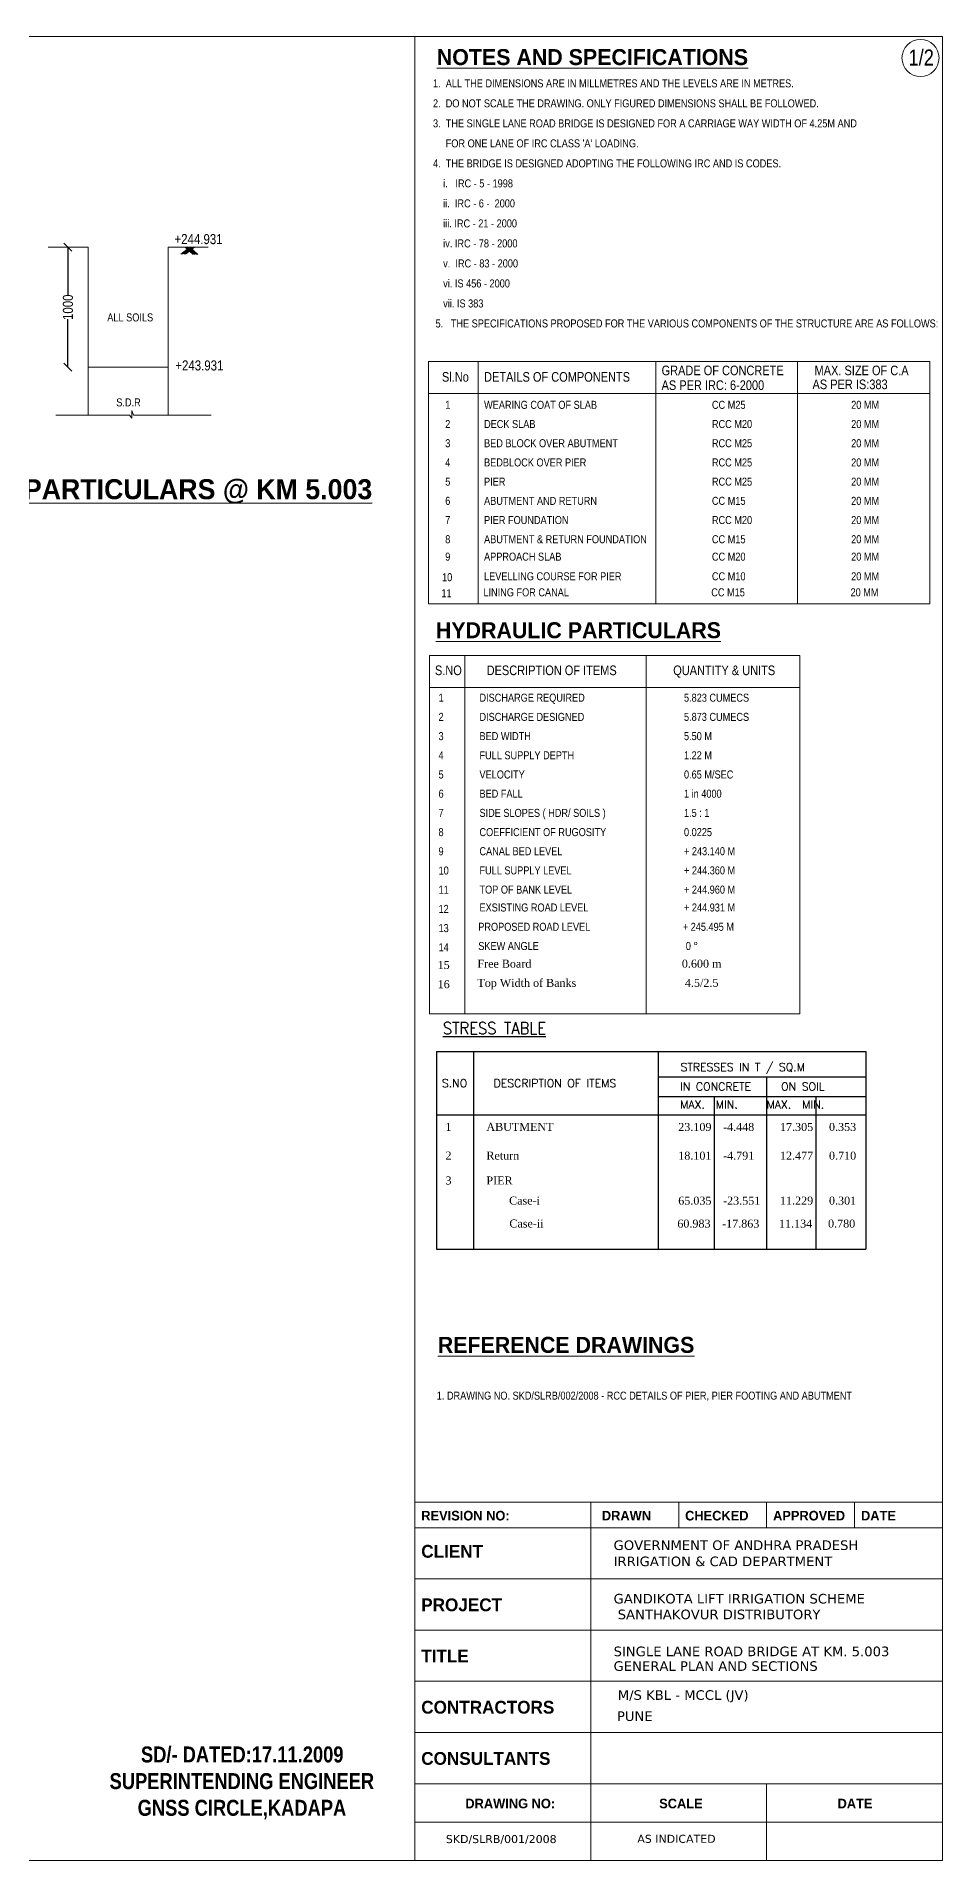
# Model space of a CAD drawing. Header units: millimetres. Extents: x 450689 to 511996, y -36902 to 8694.
# Drawn here: x 489331 to 511996, y -36902 to 8694 of the extents above; entities that cross this region are included whole.
import ezdxf
from ezdxf.enums import TextEntityAlignment as Align

# ---------------------------------------------------------------- set-up
doc = ezdxf.new("R2010")
doc.units = ezdxf.units.MM
doc.header["$LTSCALE"] = 300
doc.header["$MEASUREMENT"] = 0
doc.layers.add('DWG TEXT', color=3, linetype='Continuous', lineweight=25)
doc.layers.add('MAIN', color=7, linetype='Continuous')
doc.layers.add('NOTES', color=7, linetype='Continuous')
doc.styles.add('ARIAL', font='times.ttf')
doc.styles.add('ARIAL NARROW', font='ARIALN.TTF', dxfattribs={"height": 250})
doc.styles.add('CITYBLUEPR', font='cityb___.ttf')
doc.styles.add('ROMANS', font='romans')
doc.styles.add('ROMANT', font='romant')
doc.styles.add('VERDANA', font='verdana.ttf')
doc.dimstyles.get("Standard").update_dxf_attribs({"dimtxt": 200, "dimasz": 200, "dimexe": 0.18, "dimexo": 0.0625, "dimgap": 0.09, "dimtad": 0, "dimdec": 0, "dimzin": 0, "dimdsep": 46, "dimtxsty": 'ARIAL NARROW', "dimcen": 0.0851, "dimdle": 0.1, "dimse1": 1, "dimse2": 1, "dimadec": 0, "dimazin": 0, "dimtfac": 1, "dimtdec": 0, "dimtofl": 0, "dimtmove": 0, "dimatfit": 3, "dimfxl": 1, "dimtolj": 1, "dimtzin": 0, "dimarcsym": 0})

# ---------------------------------------------------------------- blocks, each defined once
blk = doc.blocks.new('_Oblique')
at = {"color": 0, "linetype": 'ByBlock', "lineweight": -2}
blk.add_line((-0.5, -0.5), (0.5, 0.5), dxfattribs=at)
blk = doc.blocks.new('*D34')
at = {"layer": 'Defpoints', "color": 0, "lineweight": 9, "transparency": 16777216}
for p in [(490628, 3425), (490119, 425), (490628, 425)]:
    blk.add_point(p, dxfattribs=at)
at = {"layer": 'MAIN', "color": 0, "lineweight": -2, "transparency": 16777216}
for p, q in [((490119, 3425), (490119, 2221)), ((490119, 425), (490119, 1629))]:
    blk.add_line(p, q, dxfattribs=at)
at = {"layer": 'MAIN', "color": 0, "lineweight": -2, "transparency": 16777216, "xscale": 200, "yscale": 200, "zscale": 200}
for p, rotation in [((490119, 3425), 90), ((490119, 425), 270)]:
    blk.add_blockref('_Oblique', p, dxfattribs=dict(at, rotation=rotation))
at = {"layer": 'MAIN', "color": 0, "lineweight": 9, "transparency": 16777216, "insert": (490119, 1925), "char_height": 250, "attachment_point": 5, "rotation": 90, "style": 'ARIAL NARROW'}
blk.add_mtext('\\A1;1000', dxfattribs=at)

msp = doc.modelspace()

# ---------------------------------------------------------------- linework, layer by layer
at = {"color": 0, "linetype": 'ByBlock', "lineweight": 9}
for p, q in [((499160.6, -14781.3), (499160.6, -15739.5)), ((499160.6, -15739.5), (508425.6, -15739.5))]:
    msp.add_line(p, q, dxfattribs=at)
msp.add_lwpolyline([(450689.5, 8694), (511995.5, 8694), (511995.5, -36902.5), (450689.5, -36902.5)], close=True, dxfattribs=at)
at = {"layer": 'DWG TEXT', "color": 0, "linetype": 'ByBlock'}
for p, q in [((499334, -19461.1), (499334, -21619)), ((499334, -21619), (510074.2, -21619))]:
    msp.add_line(p, q, dxfattribs=at)
at = {"layer": 'MAIN', "color": 0, "lineweight": 9}
for p, q in [((450689.5, 8694), (511995.5, 8694)), ((498795.5, 8694), (498795.5, -36902.5)), ((511995.5, 8694), (511995.5, -36902.5)), ((489627.8, 3424.9), (490627.8, 3424.9)), ((490627.8, 3424.9), (490627.8, -773.2)), ((492627.8, -773.2), (492627.8, 3424.9)), ((492627.8, 3424.9), (493627.8, 3424.9)), ((493166.2, 3424.7), (492945.9, 3248.6)), ((493204.9, 3424.7), (492984.5, 3248.6)), ((493204.8, 3424.7), (492984.5, 3248.6)), ((493243.5, 3424.7), (493023.1, 3248.6)), ((493243.5, 3424.7), (493023.1, 3248.6)), ((493048, 3424.9), (493253.9, 3242.5)), ((493282.1, 3424.7), (493061.8, 3248.6)), ((493086.3, 3424.9), (493294.6, 3240.4)), ((493089, 3422.6), (493290, 3244.5)), ((493125, 3424.7), (493330.7, 3242.5)), ((493166.2, 3424.7), (493367.3, 3246.5)), ((499134.1, 570.3), (499134, -5486.3)), ((499134.1, 570.3), (511680.5, 570.3)), ((500380, 570.3), (500380, -5486.8)), ((504820.1, 570.3), (504820.1, -5486.8)), ((508370.5, 570.3), (508370.5, -5486.8)), ((511680.5, 570.3), (511680.5, -5486.3)), ((490627.8, 424.9), (492627.8, 424.9)), ((499134.1, -229.7), (511680.5, -229.7)), ((489815.5, -773.2), (491656.2, -773.2)), ((491757.7, -773.2), (493700, -773.2)), ((499134.5, -5387.3), (499134, -5386.8)), ((499134, -5486.3), (499134.5, -5486.8)), ((499134.5, -5486.8), (511680, -5486.8)), ((511680, -5486.8), (511680.5, -5486.3)), ((499160.6, -6781.3), (508425.6, -6781.3)), ((499160.6, -6781.3), (499160.6, -14781.3)), ((500050.3, -6781.3), (500050.3, -15739.5)), ((504581.3, -6781.3), (504581.3, -15739.5)), ((508425.6, -6781.3), (508425.6, -15739.5)), ((499160.6, -7581.3), (508425.6, -7581.3)), ((498795.5, -27942.5), (511995.5, -27942.5)), ((503195.5, -27942.5), (503195.5, -36902.5)), ((505395.5, -27942.5), (505395.5, -28582.5)), ((507595.5, -27942.5), (507595.5, -28582.5)), ((509795.5, -27942.5), (509795.5, -28582.5)), ((498795.5, -28582.5), (511995.5, -28582.5)), ((498795.5, -29862.5), (511995.5, -29862.5)), ((511995.5, -29862.5), (511995.5, -36902.5)), ((498795.5, -31142.5), (511995.5, -31142.5)), ((498795.5, -32422.5), (511995.5, -32422.5)), ((498795.5, -33702.5), (511995.5, -33702.5)), ((498795.5, -34982.5), (511995.5, -34982.5)), ((507595.5, -34982.5), (507595.5, -36902.5)), ((511995.5, -35942.5), (498795.5, -35942.5)), ((450689.5, -36902.5), (511995.5, -36902.5))]:
    msp.add_line(p, q, dxfattribs=at)
msp.add_lwpolyline([(491757.7, -773.2), (491714, -656.1), (491714, -773.2), (491714, -845.6), (491656.2, -773.2)], dxfattribs=at)
msp.add_circle((511443.6, 8156.8), 463.3, dxfattribs=at)
at = {"layer": 'NOTES', "color": 0, "linetype": 'ByBlock'}
for p, q in [((499334, -16680.5), (499334, -19461.1)), ((499334, -16680.5), (510074.2, -16680.5)), ((500266.1, -16680.5), (500266.1, -21619)), ((504884.2, -16680.5), (504884.2, -21619)), ((510074.2, -16680.5), (510074.2, -21619)), ((504884.2, -17315.6), (510074.2, -17315.6)), ((507595.7, -17315.6), (507595.7, -21619)), ((504884.2, -17802.5), (510074.2, -17802.5)), ((506282.3, -17802.5), (506282.3, -21619)), ((508824.4, -17802.5), (508824.4, -21619)), ((499334, -18263.8), (510074.2, -18263.8))]:
    msp.add_line(p, q, dxfattribs=at)

# ---------------------------------------------------------------- texts
at = {"color": 0}
for s, style, p in [('15', 'ARIAL', (499365.9, -14616.4)), ('Free Board', 'ARIAL', (500359.9, -14583.6)), ('0.600 m', 'ARIAL', (505475.2, -14583.6)), ('16', 'ARIAL', (499365.9, -15096.4)), ('Top Width of Banks', 'ARIAL', (500359.9, -15063.6)), ('4.5/2.5', 'ARIAL', (505551.5, -15063.6)), ('       STRESSES IN T / SQ.M', 'ROMANS', (504398.3, -17169.4)), ('S.NO', 'ROMANS', (499472, -17571.6)), ('DESCRIPTION OF ITEMS', 'ROMANS', (500765.2, -17571.6)), ('IN CONCRETE    ON SOIL', 'ROMANS', (505432.1, -17656.3)), ('MAX.  MIN.    MAX.  MIN.', 'ROMANS', (505432.1, -18100.9)), ('1', 'ARIAL', (499561.7, -18663)), ('ABUTMENT', 'ARIAL', (500585.9, -18663)), ('23.109', 'ARIAL', (505384.7, -18665)), ('-4.448', 'ARIAL', (506505.2, -18665)), ('17.305', 'ARIAL', (507928.7, -18665)), ('0.353', 'ARIAL', (509155.2, -18665)), ('2', 'ARIAL', (499561.7, -19380.7)), ('Return', 'ARIAL', (500585.9, -19380.7)), ('18.101', 'ARIAL', (505384.7, -19382.7)), ('-4.791', 'ARIAL', (506505.2, -19382.7)), ('12.477', 'ARIAL', (507928.7, -19382.7)), ('0.710', 'ARIAL', (509155.2, -19382.7)), ('3', 'ARIAL', (499561.7, -20003)), ('PIER', 'ARIAL', (500585.9, -20003)), (' Case-i', 'ARIAL', (501078.3, -20505.2)), ('65.035', 'ARIAL', (505384.7, -20507.2)), ('-23.551', 'ARIAL', (506505.2, -20507.2)), ('11.229', 'ARIAL', (507928.7, -20507.2)), ('0.301', 'ARIAL', (509155.2, -20507.2)), ('Case-ii', 'ARIAL', (501160.4, -21079.2)), ('60.983', 'ARIAL', (505361.3, -21081.1)), ('-17.863', 'ARIAL', (506481.8, -21081.1)), ('11.134', 'ARIAL', (507905.3, -21081.1)), ('0.780', 'ARIAL', (509131.8, -21081.1))]:
    msp.add_text(s, height=200, dxfattribs=dict(at, style=style)).set_placement(p)
at = {"color": 0, "style": 'ROMANT', "width": 0.9}
msp.add_text('%%USTRESS TABLE', height=300, dxfattribs=at).set_placement((499495.5, -16247.2))
at = {"layer": 'DWG TEXT', "color": 0, "linetype": 'ByBlock', "insert": (488725.7, -34051), "char_height": 400, "width": 11467.25, "attachment_point": 1}
msp.add_mtext('\\pi3218.89107;{\\fArial Narrow|b1|i0|c0|p34;SD/- DATED:17.11.2009\\P\\pi2434.03432;SUPERINTENDING ENGINEER\\P\\pi3136.62641;GNSS CIRCLE,KADAPA}', dxfattribs=at)
at = {"layer": 'MAIN', "color": 0, "lineweight": 9}
for s, height, style, p in [('%%UNOTES AND SPECIFICATIONS', 400, 'CITYBLUEPR', (499344.6, 7979.3)), ('1/2', 400, 'ARIAL NARROW', (511143.1, 7967.8)), ('+244.931', 250, 'ARIAL NARROW', (492783.9, 3504.1)), ('+243.931', 250, 'ARIAL NARROW', (492804.4, 346.2)), ('GRADE OF CONCRETE', 240, 'ARIAL NARROW', (504967.4, 226.4)), ('MAX. SIZE OF C.A', 240, 'ARIAL NARROW', (508794, 226.4)), ('Sl.No     ', 240, 'ARIAL NARROW', (499473.7, 65)), ('DETAILS OF COMPONENTS', 240, 'ARIAL NARROW', (500527.2, 65)), ('AS PER IRC: 6-2000', 240, 'ARIAL NARROW', (504967.4, -142.5)), ('AS PER IS:383', 240, 'ARIAL NARROW', (508742.6, -122)), ('1', 200, 'ARIAL NARROW', (499555.6, -613.8)), ('WEARING COAT OF SLAB', 200, 'ARIAL NARROW', (500527.2, -613.8)), ('CC M25', 200, 'ARIAL NARROW', (506227.2, -613.8)), ('20 MM', 200, 'ARIAL NARROW', (509710.3, -613.8)), ('2', 200, 'ARIAL NARROW', (499555.6, -1093.8)), ('DECK SLAB', 200, 'ARIAL NARROW', (500527.2, -1093.8)), ('RCC M20', 200, 'ARIAL NARROW', (506227.2, -1093.8)), ('20 MM', 200, 'ARIAL NARROW', (509710.3, -1093.8)), ('3', 200, 'ARIAL NARROW', (499555.6, -1573.8)), ('BED BLOCK OVER ABUTMENT', 200, 'ARIAL NARROW', (500527.2, -1573.8)), ('RCC M25', 200, 'ARIAL NARROW', (506227.2, -1573.8)), ('20 MM', 200, 'ARIAL NARROW', (509710.3, -1573.8)), ('4', 200, 'ARIAL NARROW', (499555.6, -2053.8)), ('BEDBLOCK OVER PIER', 200, 'ARIAL NARROW', (500527.2, -2053.8)), ('RCC M25', 200, 'ARIAL NARROW', (506227.2, -2053.8)), ('20 MM', 200, 'ARIAL NARROW', (509710.3, -2053.8)), ('5', 200, 'ARIAL NARROW', (499555.6, -2533.8)), ('PIER', 200, 'ARIAL NARROW', (500527.2, -2533.8)), ('RCC M25', 200, 'ARIAL NARROW', (506227.2, -2533.8)), ('20 MM', 200, 'ARIAL NARROW', (509710.3, -2533.8)), ('6', 200, 'ARIAL NARROW', (499555.6, -3013.8)), ('ABUTMENT AND RETURN', 200, 'ARIAL NARROW', (500527.2, -3013.8)), ('CC M15', 200, 'ARIAL NARROW', (506227.2, -3013.8)), ('20 MM', 200, 'ARIAL NARROW', (509710.3, -3013.8)), ('7', 200, 'ARIAL NARROW', (499555.6, -3493.8)), ('PIER FOUNDATION', 200, 'ARIAL NARROW', (500527.2, -3493.8)), ('RCC M20', 200, 'ARIAL NARROW', (506227.2, -3493.8)), ('20 MM', 200, 'ARIAL NARROW', (509710.3, -3493.8)), ('8', 200, 'ARIAL NARROW', (499555.6, -3973.8)), ('ABUTMENT & RETURN FOUNDATION', 200, 'ARIAL NARROW', (500527.2, -3973.8)), ('CC M15', 200, 'ARIAL NARROW', (506227.2, -3973.8)), ('20 MM', 200, 'ARIAL NARROW', (509710.3, -3973.8)), ('9', 200, 'ARIAL NARROW', (499555.6, -4408.8)), ('APPROACH SLAB', 200, 'ARIAL NARROW', (500527.2, -4408.8)), ('CC M20', 200, 'ARIAL NARROW', (506227.2, -4408.8)), ('20 MM', 200, 'ARIAL NARROW', (509710.3, -4408.8)), ('10', 200, 'ARIAL NARROW', (499476.4, -4922.6)), ('LEVELLING COURSE FOR PIER', 200, 'ARIAL NARROW', (500527.2, -4900)), ('CC M10', 200, 'ARIAL NARROW', (506227.2, -4900.1)), ('20 MM', 200, 'ARIAL NARROW', (509710.3, -4900.1)), ('11', 200, 'ARIAL NARROW', (499460.4, -5323.5)), ('LINING FOR CANAL', 200, 'ARIAL NARROW', (500511.1, -5300.9)), ('CC M15', 200, 'ARIAL NARROW', (506211.1, -5300.9)), ('20 MM', 200, 'ARIAL NARROW', (509694.2, -5301)), ('%%UHYDRAULIC PARTICULARS', 400, 'CITYBLUEPR', (499322.1, -6348)), ('S.NO', 240, 'ARIAL NARROW', (499298.6, -7270.2)), ('DESCRIPTION OF ITEMS', 240, 'ARIAL NARROW', (500591.9, -7270.2)), ('QUANTITY & UNITS', 240, 'ARIAL NARROW', (505258.7, -7270.2)), ('1', 200, 'ARIAL NARROW', (499388.3, -7934.5)), ('DISCHARGE REQUIRED', 200, 'ARIAL NARROW', (500412.5, -7934.5)), ('5.823 CUMECS', 200, 'ARIAL NARROW', (505527.8, -7934.5)), ('2', 200, 'ARIAL NARROW', (499388.3, -8414.5)), ('DISCHARGE DESIGNED', 200, 'ARIAL NARROW', (500412.5, -8414.5)), ('5.873 CUMECS', 200, 'ARIAL NARROW', (505527.8, -8414.5)), ('3', 200, 'ARIAL NARROW', (499388.3, -8894.5)), ('BED WIDTH', 200, 'ARIAL NARROW', (500412.5, -8894.5)), ('5.50 M', 200, 'ARIAL NARROW', (505527.8, -8894.5)), ('4', 200, 'ARIAL NARROW', (499388.3, -9374.5)), ('FULL SUPPLY DEPTH', 200, 'ARIAL NARROW', (500412.5, -9374.5)), ('1.22 M', 200, 'ARIAL NARROW', (505527.8, -9374.5)), ('5', 200, 'ARIAL NARROW', (499388.3, -9854.5)), ('VELOCITY', 200, 'ARIAL NARROW', (500412.5, -9854.5)), ('0.65 M/SEC', 200, 'ARIAL NARROW', (505527.8, -9854.5)), ('6', 200, 'ARIAL NARROW', (499388.3, -10334.5)), ('BED FALL', 200, 'ARIAL NARROW', (500412.5, -10334.5)), ('1 in 4000', 200, 'ARIAL NARROW', (505527.8, -10334.5)), ('7', 200, 'ARIAL NARROW', (499388.3, -10814.5)), ('SIDE SLOPES ( HDR/ SOILS )', 200, 'ARIAL NARROW', (500412.5, -10814.5)), ('1.5 : 1', 200, 'ARIAL NARROW', (505527.8, -10814.5)), ('8', 200, 'ARIAL NARROW', (499388.3, -11294.5)), ('COEFFICIENT OF RUGOSITY', 200, 'ARIAL NARROW', (500412.5, -11294.5)), ('0.0225', 200, 'ARIAL NARROW', (505527.8, -11294.5)), ('9', 200, 'ARIAL NARROW', (499388.3, -11774.5)), ('CANAL BED LEVEL', 200, 'ARIAL NARROW', (500412.5, -11771.9)), ('+ 243.140 M  ', 200, 'ARIAL NARROW', (505527.6, -11771.9)), ('10', 200, 'ARIAL NARROW', (499388.3, -12254.5)), ('FULL SUPPLY LEVEL', 200, 'ARIAL NARROW', (500412.5, -12251.9)), ('+ 244.360 M  ', 200, 'ARIAL NARROW', (505527.6, -12251.9)), ('11', 200, 'ARIAL NARROW', (499388.3, -12734.5)), ('TOP OF BANK LEVEL', 200, 'ARIAL NARROW', (500412.5, -12731.9)), ('+ 244.960 M   ', 200, 'ARIAL NARROW', (505527.6, -12731.9)), ('12', 200, 'ARIAL NARROW', (499388.3, -13214.5)), ('EXSISTING ROAD LEVEL', 200, 'ARIAL NARROW', (500412.5, -13179.1)), ('+ 244.931 M', 200, 'ARIAL NARROW', (505527.8, -13179.1)), ('13', 200, 'ARIAL NARROW', (499388.3, -13694.5)), ('PROPOSED ROAD LEVEL', 200, 'ARIAL NARROW', (500382.3, -13661.7)), ('+ 245.495 M', 200, 'ARIAL NARROW', (505497.6, -13661.7)), ('14', 200, 'ARIAL NARROW', (499388.3, -14174.5)), ('SKEW ANGLE', 200, 'ARIAL NARROW', (500382.3, -14141.7)), ('0 %%D', 200, 'ARIAL NARROW', (505573.9, -14141.7)), ('%%UREFERENCE DRAWINGS', 400, 'CITYBLUEPR', (499368.8, -24212.3)), ('1. DRAWING NO. SKD/SLRB/002/2008 - RCC DETAILS OF PIER, PIER FOOTING AND ABUTMENT', 200, 'ARIAL NARROW', (499344.1, -25381.5)), ('REVISION NO:', 240, 'CITYBLUEPR', (498956, -28401.4)), ('DRAWN', 240, 'CITYBLUEPR', (503473.7, -28401.4)), ('CHECKED', 240, 'CITYBLUEPR', (505556, -28401.4)), ('APPROVED', 240, 'CITYBLUEPR', (507756, -28401.4)), ('DATE', 240, 'CITYBLUEPR', (509956, -28401.4)), ('CLIENT', 320, 'CITYBLUEPR', (498956, -29333.1)), ('GOVERNMENT OF ANDHRA PRADESH', 240, 'VERDANA', (503767.6, -29139.9)), ('IRRIGATION & CAD DEPARTMENT', 240, 'VERDANA', (503767.6, -29544.3)), ('PROJECT', 320, 'CITYBLUEPR', (498956, -30670.6)), ('GANDIKOTA LIFT IRRIGATION SCHEME', 240, 'VERDANA', (503767.6, -30477.4)), ('SANTHAKOVUR DISTRIBUTORY ', 240, 'VERDANA', (503869.4, -30870.4)), ('TITLE', 320, 'CITYBLUEPR', (498956, -31950.6)), ('SINGLE LANE ROAD BRIDGE AT KM. 5.003', 240, 'VERDANA', (503767.6, -31794.7)), ('GENERAL PLAN AND SECTIONS', 240, 'VERDANA', (503767.6, -32161.9)), ('M/S KBL - MCCL (JV)', 240, 'VERDANA', (503871.8, -32885.8)), ('CONTRACTORS', 320, 'CITYBLUEPR', (498956, -33230.6)), ('PUNE', 240, 'VERDANA', (503850.8, -33413.4)), ('CONSULTANTS', 320, 'CITYBLUEPR', (498956, -34510.6)), ('DRAWING NO:', 240, 'CITYBLUEPR', (500059, -35597.7)), ('SCALE', 240, 'CITYBLUEPR', (504907.4, -35597.7)), ('DATE', 240, 'CITYBLUEPR', (509369.7, -35597.7)), ('SKD/SLRB/001/2008', 200, 'VERDANA', (499571.8, -36465.9)), ('AS INDICATED', 200, 'VERDANA', (504360.8, -36459.6))]:
    msp.add_text(s, height=height, dxfattribs=dict(at, style=style)).set_placement(p)
at = {"layer": 'MAIN', "color": 0, "lineweight": 9, "style": 'CITYBLUEPR'}
msp.add_text('%%UTRAIL PIT PARTICULARS @ KM 5.003', height=500, dxfattribs=at).set_placement((491683.3, -2872.8), align=Align.CENTER)
at = {"layer": 'MAIN', "color": 0, "lineweight": 9, "insert": (499249.9, 7622.1), "char_height": 200, "width": 15776.667, "attachment_point": 1, "line_spacing_factor": 1.5, "style": 'CITYBLUEPR'}
msp.add_mtext("{\\fArial Narrow|b0|i0|c0|p34;1.  ALL THE DIMENSIONS ARE IN MILLMETRES AND THE LEVELS ARE IN METRES.\\P2.  DO NOT SCALE THE DRAWING. ONLY FIGURED DIMENSIONS SHALL BE FOLLOWED.\\P3.  THE SINGLE LANE ROAD BRIDGE IS DESIGNED FOR A CARRIAGE WAY WIDTH OF 4.25M AND\\P     FOR ONE LANE OF IRC CLASS 'A' LOADING.\\P4.  THE BRIDGE IS DESIGNED ADOPTING THE FOLLOWING IRC AND IS CODES.\\P    i.   IRC - 5 - 1998\\P    ii.  IRC - 6 -  2000\\P    iii. IRC - 21 - 2000\\P    iv. IRC - 78 - 2000\\P    v.  IRC - 83 - 2000\\P    vi. IS 456 - 2000\\P    vii. IS 383\\P 5.   THE SPECIFICATIONS PROPOSED FOR THE VARIOUS COMPONENTS OF THE STRUCTURE ARE AS FOLLOWS:}", dxfattribs=at)
at = {"layer": 'MAIN', "color": 0, "lineweight": 9, "char_height": 200, "attachment_point": 4, "style": 'ARIAL NARROW'}
for s, insert in [('\\PALL SOILS', (491103, 1836.9)), ('S.D.R', (491327.5, -454.5))]:
    msp.add_mtext(s, dxfattribs=dict(at, insert=insert))

# ---------------------------------------------------------------- dimensions: what is measured, and where the dimension line sits
at = {"layer": 'MAIN', "color": 0, "lineweight": 9}
dim = msp.add_linear_dim(base=(490119.1, 424.9), p1=(490627.8, 3424.9), p2=(490627.8, 424.9), angle=90, text='1000', dimstyle='Standard', override={"dimtxt": 250, "dimblk1": 'Oblique', "dimblk2": 'Oblique', "dimsah": 1}, dxfattribs=at)
dim.commit()
dim.dimension.update_dxf_attribs({"geometry": '*D34', "text_midpoint": (490119.1, 1924.9)})

doc.saveas('drawing.dxf')
